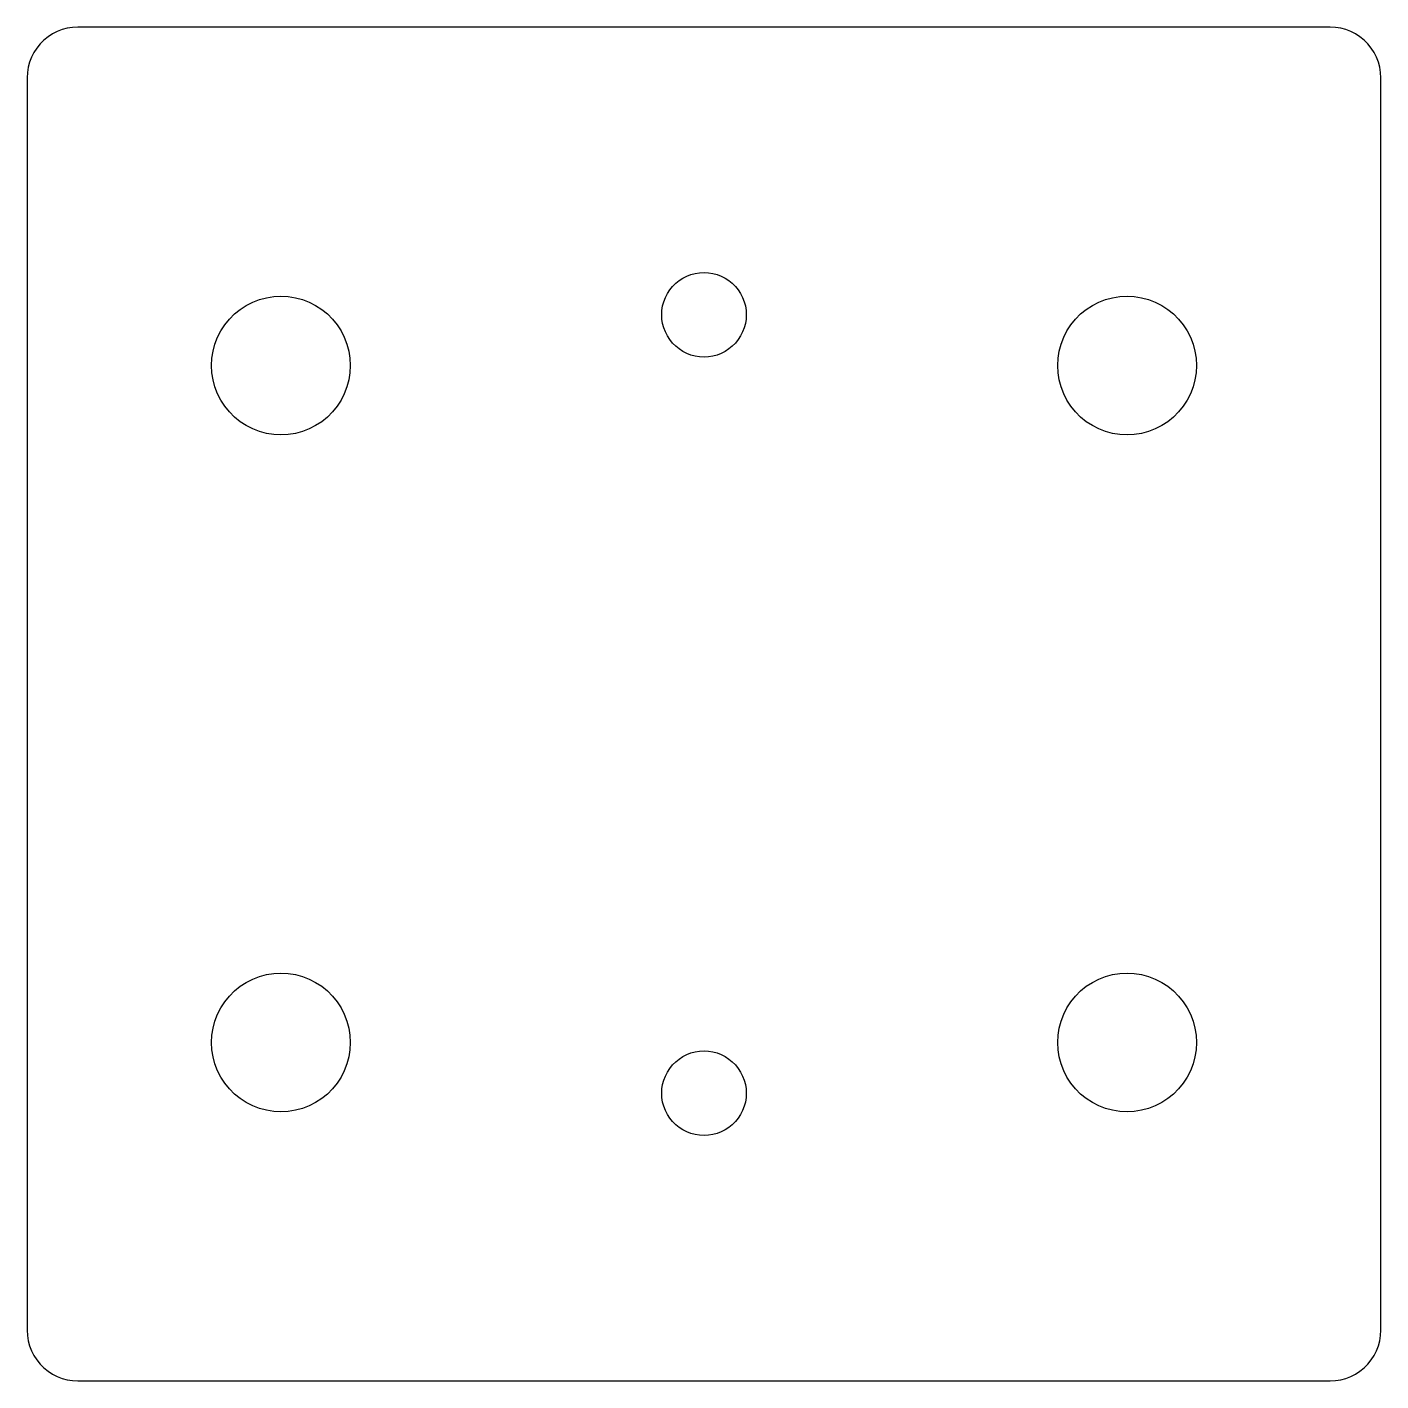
# Model space of a CAD drawing. Extents: x -40 to 40, y -40 to 40.
import ezdxf

# ---------------------------------------------------------------- set-up
doc = ezdxf.new("R2010")
doc.units = 0
doc.layers.get('0').update_dxf_attribs({"linetype": 'CONTINUOUS'})

msp = doc.modelspace()

# ---------------------------------------------------------------- linework, layer by layer
for points in [[(37.3136, -39.9836), (37.6237, -39.9344), (37.9271, -39.8532), (38.2202, -39.7406), (38.5, -39.5981), (38.7634, -39.4271), (39.0074, -39.2294), (39.2294, -39.0074), (39.4271, -38.7634), (39.5981, -38.5), (39.7406, -38.2202), (39.8532, -37.9271), (39.9344, -37.6237), (39.9836, -37.3136), (40, -37), (40, 37), (39.9836, 37.3136), (39.9344, 37.6237), (39.8532, 37.9271), (39.7406, 38.2202), (39.5981, 38.5), (39.4271, 38.7634), (39.2294, 39.0074), (39.0074, 39.2294), (38.7634, 39.4271), (38.5, 39.5981), (38.2202, 39.7406), (37.9271, 39.8532), (37.6237, 39.9344), (37.3136, 39.9836), (37, 40), (-37, 40), (-37.3136, 39.9836), (-37.6237, 39.9344), (-37.9271, 39.8532), (-38.2202, 39.7406), (-38.5, 39.5981), (-38.7634, 39.4271), (-39.0074, 39.2294), (-39.2294, 39.0074), (-39.4271, 38.7634), (-39.5981, 38.5), (-39.7406, 38.2202), (-39.8532, 37.9271), (-39.9344, 37.6237), (-39.9836, 37.3136), (-40, 37), (-40, -37), (-39.9836, -37.3136), (-39.9344, -37.6237), (-39.8532, -37.9271), (-39.7406, -38.2202), (-39.5981, -38.5), (-39.4271, -38.7634), (-39.2294, -39.0074), (-39.0074, -39.2294), (-38.7634, -39.4271), (-38.5, -39.5981), (-38.2202, -39.7406), (-37.9271, -39.8532), (-37.6237, -39.9344), (-37.3136, -39.9836), (-37, -40), (37, -40)], [(-0.261321, 20.5137), (-0.519779, 20.5546), (-0.772542, 20.6224), (-1.01684, 20.7161), (-1.25, 20.8349), (-1.46946, 20.9775), (-1.67283, 21.1421), (-1.85786, 21.3272), (-2.02254, 21.5305), (-2.16506, 21.75), (-2.28386, 21.9832), (-2.37764, 22.2275), (-2.44537, 22.4802), (-2.4863, 22.7387), (-2.5, 23), (-2.4863, 23.2613), (-2.44537, 23.5198), (-2.37764, 23.7725), (-2.28386, 24.0168), (-2.16506, 24.25), (-2.02254, 24.4695), (-1.85786, 24.6728), (-1.67283, 24.8579), (-1.46946, 25.0225), (-1.25, 25.1651), (-1.01684, 25.2839), (-0.772542, 25.3776), (-0.519779, 25.4454), (-0.261321, 25.4863), (0, 25.5), (0.261321, 25.4863), (0.519779, 25.4454), (0.772542, 25.3776), (1.01684, 25.2839), (1.25, 25.1651), (1.46946, 25.0225), (1.67283, 24.8579), (1.85786, 24.6728), (2.02254, 24.4695), (2.16506, 24.25), (2.28386, 24.0168), (2.37764, 23.7725), (2.44537, 23.5198), (2.4863, 23.2613), (2.5, 23), (2.4863, 22.7387), (2.44537, 22.4802), (2.37764, 22.2275), (2.28386, 21.9832), (2.16506, 21.75), (2.02254, 21.5305), (1.85786, 21.3272), (1.67283, 21.1421), (1.46946, 20.9775), (1.25, 20.8349), (1.01684, 20.7161), (0.772542, 20.6224), (0.519779, 20.5546), (0.261321, 20.5137), (0, 20.5)], [(-25.4286, 15.9225), (-25.8524, 15.9896), (-26.267, 16.1007), (-26.6676, 16.2545), (-27.05, 16.4493), (-27.4099, 16.683), (-27.7434, 16.9531), (-28.0469, 17.2566), (-28.317, 17.5901), (-28.5507, 17.95), (-28.7455, 18.3324), (-28.8993, 18.733), (-29.0104, 19.1476), (-29.0775, 19.5714), (-29.1, 20), (-29.0775, 20.4286), (-29.0104, 20.8524), (-28.8993, 21.267), (-28.7455, 21.6676), (-28.5507, 22.05), (-28.317, 22.4099), (-28.0469, 22.7434), (-27.7434, 23.0469), (-27.4099, 23.317), (-27.05, 23.5507), (-26.6676, 23.7455), (-26.267, 23.8993), (-25.8524, 24.0104), (-25.4286, 24.0775), (-25, 24.1), (-24.5714, 24.0775), (-24.1476, 24.0104), (-23.733, 23.8993), (-23.3324, 23.7455), (-22.95, 23.5507), (-22.5901, 23.317), (-22.2566, 23.0469), (-21.9531, 22.7434), (-21.683, 22.4099), (-21.4493, 22.05), (-21.2545, 21.6676), (-21.1007, 21.267), (-20.9896, 20.8524), (-20.9225, 20.4286), (-20.9, 20), (-20.9225, 19.5714), (-20.9896, 19.1476), (-21.1007, 18.733), (-21.2545, 18.3324), (-21.4493, 17.95), (-21.683, 17.5901), (-21.9531, 17.2566), (-22.2566, 16.9531), (-22.5901, 16.683), (-22.95, 16.4493), (-23.3324, 16.2545), (-23.733, 16.1007), (-24.1476, 15.9896), (-24.5714, 15.9225), (-25, 15.9)], [(24.5714, 15.9225), (24.1476, 15.9896), (23.733, 16.1007), (23.3324, 16.2545), (22.95, 16.4493), (22.5901, 16.683), (22.2566, 16.9531), (21.9531, 17.2566), (21.683, 17.5901), (21.4493, 17.95), (21.2545, 18.3324), (21.1007, 18.733), (20.9896, 19.1476), (20.9225, 19.5714), (20.9, 20), (20.9225, 20.4286), (20.9896, 20.8524), (21.1007, 21.267), (21.2545, 21.6676), (21.4493, 22.05), (21.683, 22.4099), (21.9531, 22.7434), (22.2566, 23.0469), (22.5901, 23.317), (22.95, 23.5507), (23.3324, 23.7455), (23.733, 23.8993), (24.1476, 24.0104), (24.5714, 24.0775), (25, 24.1), (25.4286, 24.0775), (25.8524, 24.0104), (26.267, 23.8993), (26.6676, 23.7455), (27.05, 23.5507), (27.4099, 23.317), (27.7434, 23.0469), (28.0469, 22.7434), (28.317, 22.4099), (28.5507, 22.05), (28.7455, 21.6676), (28.8993, 21.267), (29.0104, 20.8524), (29.0775, 20.4286), (29.1, 20), (29.0775, 19.5714), (29.0104, 19.1476), (28.8993, 18.733), (28.7455, 18.3324), (28.5507, 17.95), (28.317, 17.5901), (28.0469, 17.2566), (27.7434, 16.9531), (27.4099, 16.683), (27.05, 16.4493), (26.6676, 16.2545), (26.267, 16.1007), (25.8524, 15.9896), (25.4286, 15.9225), (25, 15.9)], [(-25.4286, -24.0775), (-25.8524, -24.0104), (-26.267, -23.8993), (-26.6676, -23.7455), (-27.05, -23.5507), (-27.4099, -23.317), (-27.7434, -23.0469), (-28.0469, -22.7434), (-28.317, -22.4099), (-28.5507, -22.05), (-28.7455, -21.6676), (-28.8993, -21.267), (-29.0104, -20.8524), (-29.0775, -20.4286), (-29.1, -20), (-29.0775, -19.5714), (-29.0104, -19.1476), (-28.8993, -18.733), (-28.7455, -18.3324), (-28.5507, -17.95), (-28.317, -17.5901), (-28.0469, -17.2566), (-27.7434, -16.9531), (-27.4099, -16.683), (-27.05, -16.4493), (-26.6676, -16.2545), (-26.267, -16.1007), (-25.8524, -15.9896), (-25.4286, -15.9225), (-25, -15.9), (-24.5714, -15.9225), (-24.1476, -15.9896), (-23.733, -16.1007), (-23.3324, -16.2545), (-22.95, -16.4493), (-22.5901, -16.683), (-22.2566, -16.9531), (-21.9531, -17.2566), (-21.683, -17.5901), (-21.4493, -17.95), (-21.2545, -18.3324), (-21.1007, -18.733), (-20.9896, -19.1476), (-20.9225, -19.5714), (-20.9, -20), (-20.9225, -20.4286), (-20.9896, -20.8524), (-21.1007, -21.267), (-21.2545, -21.6676), (-21.4493, -22.05), (-21.683, -22.4099), (-21.9531, -22.7434), (-22.2566, -23.0469), (-22.5901, -23.317), (-22.95, -23.5507), (-23.3324, -23.7455), (-23.733, -23.8993), (-24.1476, -24.0104), (-24.5714, -24.0775), (-25, -24.1)], [(24.5714, -24.0775), (24.1476, -24.0104), (23.733, -23.8993), (23.3324, -23.7455), (22.95, -23.5507), (22.5901, -23.317), (22.2566, -23.0469), (21.9531, -22.7434), (21.683, -22.4099), (21.4493, -22.05), (21.2545, -21.6676), (21.1007, -21.267), (20.9896, -20.8524), (20.9225, -20.4286), (20.9, -20), (20.9225, -19.5714), (20.9896, -19.1476), (21.1007, -18.733), (21.2545, -18.3324), (21.4493, -17.95), (21.683, -17.5901), (21.9531, -17.2566), (22.2566, -16.9531), (22.5901, -16.683), (22.95, -16.4493), (23.3324, -16.2545), (23.733, -16.1007), (24.1476, -15.9896), (24.5714, -15.9225), (25, -15.9), (25.4286, -15.9225), (25.8524, -15.9896), (26.267, -16.1007), (26.6676, -16.2545), (27.05, -16.4493), (27.4099, -16.683), (27.7434, -16.9531), (28.0469, -17.2566), (28.317, -17.5901), (28.5507, -17.95), (28.7455, -18.3324), (28.8993, -18.733), (29.0104, -19.1476), (29.0775, -19.5714), (29.1, -20), (29.0775, -20.4286), (29.0104, -20.8524), (28.8993, -21.267), (28.7455, -21.6676), (28.5507, -22.05), (28.317, -22.4099), (28.0469, -22.7434), (27.7434, -23.0469), (27.4099, -23.317), (27.05, -23.5507), (26.6676, -23.7455), (26.267, -23.8993), (25.8524, -24.0104), (25.4286, -24.0775), (25, -24.1)], [(-0.261321, -25.4863), (-0.519779, -25.4454), (-0.772542, -25.3776), (-1.01684, -25.2839), (-1.25, -25.1651), (-1.46946, -25.0225), (-1.67283, -24.8579), (-1.85786, -24.6728), (-2.02254, -24.4695), (-2.16506, -24.25), (-2.28386, -24.0168), (-2.37764, -23.7725), (-2.44537, -23.5198), (-2.4863, -23.2613), (-2.5, -23), (-2.4863, -22.7387), (-2.44537, -22.4802), (-2.37764, -22.2275), (-2.28386, -21.9832), (-2.16506, -21.75), (-2.02254, -21.5305), (-1.85786, -21.3272), (-1.67283, -21.1421), (-1.46946, -20.9775), (-1.25, -20.8349), (-1.01684, -20.7161), (-0.772542, -20.6224), (-0.519779, -20.5546), (-0.261321, -20.5137), (0, -20.5), (0.261321, -20.5137), (0.519779, -20.5546), (0.772542, -20.6224), (1.01684, -20.7161), (1.25, -20.8349), (1.46946, -20.9775), (1.67283, -21.1421), (1.85786, -21.3272), (2.02254, -21.5305), (2.16506, -21.75), (2.28386, -21.9832), (2.37764, -22.2275), (2.44537, -22.4802), (2.4863, -22.7387), (2.5, -23), (2.4863, -23.2613), (2.44537, -23.5198), (2.37764, -23.7725), (2.28386, -24.0168), (2.16506, -24.25), (2.02254, -24.4695), (1.85786, -24.6728), (1.67283, -24.8579), (1.46946, -25.0225), (1.25, -25.1651), (1.01684, -25.2839), (0.772542, -25.3776), (0.519779, -25.4454), (0.261321, -25.4863), (0, -25.5)]]:
    msp.add_lwpolyline(points, close=True)

doc.saveas('drawing.dxf')
